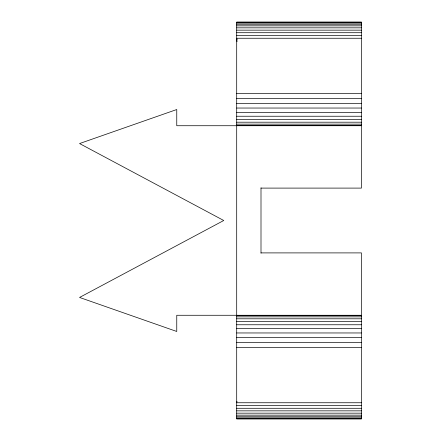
<?xml version="1.0" encoding="UTF-8"?>
<svg xmlns="http://www.w3.org/2000/svg" width="441" height="441" viewBox="0 0 441 441"><rect width="100%" height="100%" fill="white"/><g stroke="black" fill="none" stroke-linecap="round" stroke-linejoin="round"><path stroke-width="0.66" d="M237.021 401.42L236.701 402.749L361.438 402.749M236.701 22.298L361.438 22.298M236.701 23.026L361.438 23.026M236.701 24.222L361.438 24.222M236.701 25.843L361.438 25.843M236.701 27.838L361.438 27.838M236.701 30.148L361.438 30.148M236.701 32.711L361.438 32.711M236.701 35.434L361.438 35.434M237.026 41.674L236.701 38.251L361.438 38.251M236.701 93.332L361.438 93.332M236.701 98.398L361.438 98.398M236.701 103.343L361.438 103.343M236.701 108.039L361.438 108.039M236.701 112.372L361.438 112.372M236.701 116.242L361.438 116.242M236.701 119.544L361.438 119.544M236.701 122.201L361.438 122.201M236.701 124.141L361.438 124.141M236.701 125.332L361.438 125.332M361.438 125.729L176.758 125.729L176.758 109.528L79.562 143.551L223.741 220.5L79.562 297.449L176.758 331.472L176.758 315.271L361.438 315.271M261 188.098L361.438 188.098L361.438 22.05L236.701 22.05L236.701 418.95L361.438 418.95L361.438 252.902L261 252.902M236.701 315.668L361.438 315.668M236.701 316.858L361.438 316.858M236.701 318.799L361.438 318.799M236.701 321.456L361.438 321.456M236.701 324.758L361.438 324.758M236.701 328.628L361.438 328.628M236.701 332.961L361.438 332.961M236.701 337.657L361.438 337.657M236.701 342.602L361.438 342.602M236.701 347.668L361.438 347.668M236.701 405.566L361.438 405.566M236.701 408.289L361.438 408.289M236.701 410.852L361.438 410.852M236.701 413.162L361.438 413.162M236.701 415.157L361.438 415.157M236.701 416.778L361.438 416.778M236.701 417.974L361.438 417.974M236.701 418.702L361.438 418.702M236.701 38.251L237.021 39.58M261 187.816L261 253.184"/></g></svg>
